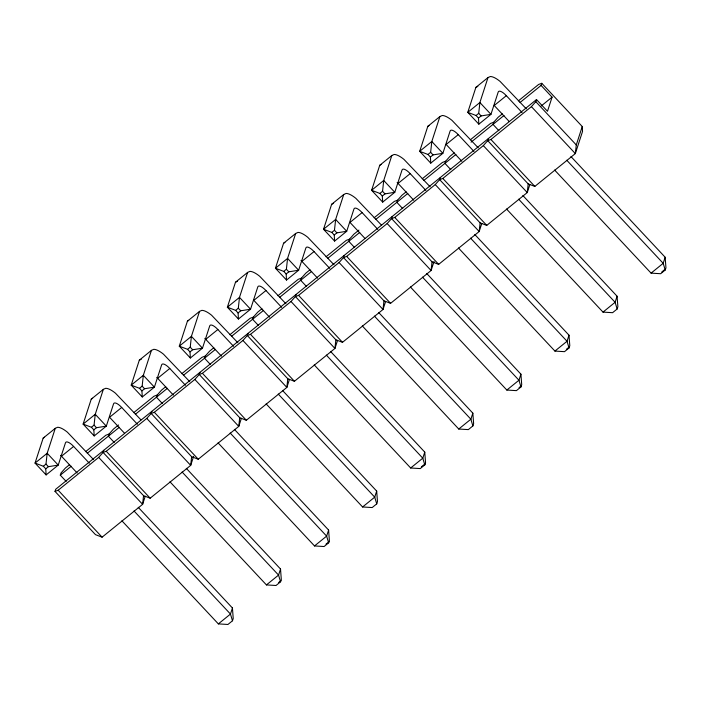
<?xml version="1.0" encoding="UTF-8"?>
<svg xmlns="http://www.w3.org/2000/svg" width="701" height="701" viewBox="0 0 701 701"><rect width="100%" height="100%" fill="white"/><g stroke="black" fill="none" stroke-linecap="round" stroke-linejoin="round"><path stroke-width="1.05" d="M44.531 437.231L43.155 438.134L35.05 463.089L43.339 466.244L45.986 464.097L47.169 453.267L55.274 428.32L57.57 427.286A22.888 7.58 51 0 1 67.349 432.149L93.61 459.628M92.611 398.264L91.235 399.167L83.13 424.114L91.419 427.268L94.065 425.121L95.248 414.3L103.354 389.344L105.649 388.31A22.888 7.58 51 0 1 115.428 393.173L140.954 419.864M141.278 359.21L139.315 360.191L131.21 385.147L139.499 388.301L142.145 386.155L143.328 375.324L151.434 350.369L153.729 349.335A22.888 7.58 51 0 1 163.508 354.198L189.778 381.686M103.783 450.296L103.091 452.425L143.556 495.677L142.61 504.343L102.101 537.176L95.476 534.653L55.011 491.401L55.703 489.272L536.502 99.551L547.49 111.284L552.073 97.159L541.093 85.426L541.785 83.296L582.251 126.539L582.54 131.411L575.337 153.589L534.828 186.422L528.195 183.899L487.73 140.656L488.422 138.518M188.771 320.322L187.404 321.216L179.29 346.171L187.579 349.326L190.225 347.179L191.408 336.357L199.513 311.402L201.818 310.368A22.888 7.58 51 0 1 211.588 315.231L237.858 342.71M151.863 411.321L151.171 413.459L191.636 456.71L190.69 465.368L150.18 498.201L143.556 495.677M237.437 281.259L235.483 282.249L227.369 307.204L235.659 310.359L238.305 308.203L239.488 297.382L247.593 272.426L249.898 271.392A22.888 7.58 51 0 1 259.668 276.255L285.938 303.735M199.943 372.354L199.25 374.483L239.716 417.735L238.769 426.392L198.26 459.234L191.636 456.71M284.93 242.371L283.563 243.273L275.449 268.229L283.739 271.383L286.385 269.237L287.568 258.406L295.673 233.459L297.978 232.425A22.888 7.58 51 0 1 307.748 237.28L334.018 264.768M248.023 333.378L247.33 335.516L287.796 378.759L286.849 387.425L246.34 420.258L239.716 417.735M333.597 203.316L331.643 204.306L323.529 229.253L331.818 232.408L334.465 230.261L335.648 219.439L343.753 194.484L346.057 193.45A22.888 7.58 51 0 1 355.828 198.313L381.362 225.003M296.102 294.411L295.41 296.541L335.875 339.792L334.938 348.45L294.429 381.283L287.796 378.759M381.099 164.428L379.723 165.331L371.618 190.286L379.898 193.441L382.553 191.294L383.727 180.464L391.833 155.508L394.137 154.474A22.888 7.58 51 0 1 403.907 159.337L430.177 186.825M344.182 255.436L343.49 257.565L383.955 300.817L383.018 309.483L342.509 342.316L335.875 339.792M429.178 125.461L427.803 126.355L419.697 151.311L427.978 154.465L430.633 152.319L431.807 141.497L439.913 116.541L442.217 115.507A22.888 7.58 51 0 1 451.987 120.37L478.257 147.85M392.262 216.46L391.57 218.598L432.035 261.85L431.097 270.507L390.588 303.34L383.955 300.817M477.837 86.398L475.883 87.388L467.777 112.344L476.058 115.499L478.713 113.343L479.887 102.521L488.001 77.566L490.297 76.532A22.888 7.58 51 0 1 500.067 81.395L526.337 108.874M440.342 177.493L439.65 179.622L480.115 222.874L479.177 231.532L438.668 264.373L432.035 261.85M528.195 183.899L527.257 192.565L486.748 225.398L480.115 222.874M582.251 126.539L576.283 144.932L575.337 153.589L531.411 106.64L535.809 101.68L536.502 99.551M66.148 481.403L60.286 475.147L60.978 473.017L65.386 468.049L69.601 464.632M118.53 424.972L113.466 429.082L109.067 434.042L108.366 436.171L114.228 442.436M165.76 386.689L161.545 390.106L157.147 395.066L156.454 397.204L162.308 403.461M145.23 496.273L142.61 504.343L98.683 457.394L103.091 452.425L106.254 451.26L146.763 418.418L151.171 413.459L154.343 412.284L194.852 379.451L199.25 374.483L202.423 373.309L242.932 340.476L247.33 335.516L250.502 334.342L291.011 301.509L295.41 296.541L298.582 295.366L339.091 262.533L343.49 257.565L346.662 256.4L387.171 223.558L391.57 218.598L394.742 217.424L435.251 184.591L439.65 179.622L442.822 178.448L483.331 145.615L487.73 140.656L490.902 139.481L531.411 106.64M213.849 347.714L209.625 351.131L205.227 356.099L204.534 358.229L210.388 364.494M193.642 456.298L190.69 465.368L146.763 418.418M261.929 308.738L257.705 312.164L253.306 317.124L252.614 319.262L258.467 325.518M241.389 418.331L238.769 426.392L194.852 379.451M310.008 269.771L305.785 273.188L301.386 278.157L300.694 280.286L306.547 286.543M289.469 379.355L286.849 387.425L242.932 340.476M358.93 230.112L353.865 234.222L349.466 239.181L348.774 241.31L354.627 247.576M138.237 507.322L232.443 608.004L230.471 614.067L218.353 623.89L121.904 520.808M218.353 623.89L227.939 624.468L232.487 620.788L233.223 618.51L232.443 608.004M337.558 340.388L334.938 348.45L291.011 301.509M406.168 191.829L401.945 195.246L397.546 200.206L396.854 202.344L402.707 208.6M186.317 468.347L280.523 569.028L278.551 575.092L266.433 584.914L169.993 481.832M266.433 584.914L276.028 585.493L280.566 581.812L281.303 579.534L280.523 569.028M385.638 301.412L383.018 309.483L339.091 262.533M454.248 152.853L450.024 156.27L445.626 161.239L444.933 163.368L450.787 169.633M234.397 429.371L328.603 530.061L326.631 536.125L314.512 545.939L218.072 442.866M314.512 545.939L324.107 546.526L328.646 542.837L329.382 540.567L328.603 530.061M434.042 261.438L431.097 270.507L387.171 223.558M502.328 113.877L498.104 117.304L493.706 122.263L493.013 124.401L498.867 130.658M282.477 390.404L376.682 491.086L374.711 497.149L362.592 506.972L266.152 403.89M362.592 506.972L372.187 507.55L376.726 503.87L377.471 501.592L376.682 491.086M481.797 223.47L479.177 231.532L435.251 184.591M330.557 351.429L424.762 452.11L422.791 458.182L410.672 467.996L314.232 364.914M410.672 467.996L420.267 468.575L424.806 464.894L425.551 462.625L424.762 452.11M529.877 184.494L527.257 192.565L483.331 145.615M378.636 312.462L472.842 413.143L470.87 419.207L458.752 429.03L362.312 325.947M458.752 429.03L468.347 429.608L472.886 425.928L473.631 423.649L472.842 413.143M426.716 273.486L520.922 374.168L518.95 380.231L506.841 390.054L410.392 286.972M506.841 390.054L516.427 390.632L520.966 386.952L521.71 384.674L520.922 374.168M474.796 234.511L569.002 335.192L567.03 341.264L554.92 351.078L458.472 248.005M554.92 351.078L564.507 351.665L569.046 347.976L569.79 345.707L569.002 335.192M522.885 195.544L617.082 296.225L615.11 302.289L603 312.111L506.551 209.029M603 312.111L612.586 312.69L617.134 309.01L617.87 306.731L617.082 296.225M570.965 156.568L665.161 257.249L663.19 263.313L651.08 273.136L554.631 170.054M651.08 273.136L660.666 273.714L665.214 270.034L665.95 267.764L665.161 257.249M43.155 438.134L55.274 428.32M91.235 399.167L103.354 389.344M139.315 360.191L151.434 350.369M187.404 321.216L199.513 311.402M235.483 282.249L247.593 272.426M283.563 243.273L295.673 233.459M331.643 204.306L343.753 194.484M379.723 165.331L391.833 155.508M427.803 126.355L439.913 116.541M475.883 87.388L488.001 77.566M46.117 474.919L35.05 463.089L47.169 453.267L58.236 465.096L46.117 474.919L45.758 468.829L48.404 466.682L58.236 465.096L65.473 442.83A10.331 3.417 51 0 1 73.623 446.432L89.325 463.212M94.197 435.943L83.13 424.114L95.248 414.3L106.315 426.129L94.197 435.943L93.838 429.862L96.484 427.715L106.315 426.129L113.553 403.855A10.331 3.417 51 0 1 121.702 407.456L137.405 424.236M142.277 396.976L131.21 385.147L143.328 375.324L154.395 387.154L142.277 396.976L141.917 390.886L144.564 388.74L154.395 387.154L161.633 364.879A10.331 3.417 51 0 1 169.782 368.481L185.485 385.27M190.357 358.001L179.29 346.171L191.408 336.357L202.475 348.187L190.357 358.001L189.997 351.92L192.652 349.764L202.475 348.187L209.713 325.912A10.331 3.417 51 0 1 217.862 329.514L233.564 346.294M238.436 319.034L227.369 307.204L239.488 297.382L250.555 309.211L238.436 319.034L238.077 312.944L240.732 310.797L250.555 309.211L257.793 286.937A10.331 3.417 51 0 1 265.942 290.538L281.644 307.327M286.516 280.058L275.449 268.229L287.568 258.406L298.635 270.235L286.516 280.058L286.157 273.968L288.812 271.822L298.635 270.235L305.873 247.961A10.331 3.417 51 0 1 314.022 251.571L329.724 268.352M334.605 241.083L323.529 229.253L335.648 219.439L346.715 231.269L334.605 241.083L334.237 235.001L336.892 232.855L346.715 231.269L353.952 208.994A10.331 3.417 51 0 1 362.102 212.596L377.804 229.376M382.685 202.116L371.618 190.286L383.727 180.464L394.794 192.293L382.685 202.116L382.317 196.026L384.972 193.879L394.794 192.293L402.032 170.019A10.331 3.417 51 0 1 410.181 173.62L425.884 190.409M430.764 163.14L419.697 151.311L431.807 141.497L442.874 153.317L430.764 163.14L430.405 157.05L433.052 154.903L442.874 153.317L450.112 131.052A10.331 3.417 51 0 1 458.261 134.653L473.964 151.434M478.844 124.173L467.777 112.344L479.887 102.521L490.954 114.351L478.844 124.173L478.485 118.083L481.131 115.937L490.954 114.351L498.192 92.076A10.331 3.417 51 0 1 506.341 95.678L522.043 112.467M60.593 455.317A10.331 3.417 51 0 1 61.504 456.246L73.623 446.432M121.702 407.456L109.584 417.279L124.541 433.262M156.752 377.375A10.331 3.417 51 0 1 157.664 378.303L169.782 368.481M204.832 338.399A10.331 3.417 51 0 1 205.744 339.328L217.862 329.514M265.942 290.538L253.823 300.361L269.526 317.141M300.992 260.457A10.331 3.417 51 0 1 301.903 261.385L314.022 251.571M362.102 212.596L349.983 222.419L364.941 238.401M397.152 182.514A10.331 3.417 51 0 1 398.072 183.443L410.181 173.62M458.261 134.653L446.151 144.467L461.854 161.256M506.341 95.678L494.231 105.501L509.18 121.483M85.636 451.637L105.895 435.216L109.067 434.042M133.716 412.661L153.975 396.24L157.147 395.066M181.796 373.686L202.054 357.273L205.227 356.099M229.875 334.719L250.134 318.298L253.306 317.124M277.964 295.743L298.214 279.331L301.386 278.157M326.044 256.776L346.294 240.355L349.466 239.181M374.124 217.801L394.374 201.38L397.546 200.206M422.204 178.825L442.454 162.413L445.626 161.239M470.283 139.858L490.534 123.437L493.706 122.263M518.363 100.883L538.613 84.462L541.785 83.296M60.286 475.147L71.257 466.261M87.283 453.267L119.336 427.286M135.363 414.3L167.416 388.31M183.443 375.324L215.496 349.343M231.523 336.349L263.576 310.368M279.603 297.382L311.656 271.401M327.682 258.406L359.736 232.425M375.762 219.431L407.816 193.45M423.842 180.464L455.895 154.483M471.081 142.172L503.975 115.507M520.011 102.521L541.093 85.426M55.011 491.401L58.174 490.227L98.683 457.394M541.111 106.053L552.073 97.159M278.665 582.513L280.935 580.673M325.991 544.16L329.014 541.707M421.389 466.831L425.174 463.755M519.064 387.653L521.342 385.813M566.39 349.3L569.422 346.846M661.797 271.97L665.582 268.895M535.809 101.68L576.283 144.932M566.75 160.24L663.19 263.313L665.214 270.034M478.713 113.343L481.131 115.937M476.058 115.499L478.485 118.083M490.902 139.481L534.828 186.422M518.67 199.207L615.11 302.289L617.134 309.01M430.633 152.319L433.052 154.903M427.978 154.465L430.405 157.05M442.822 178.448L486.748 225.398M470.59 238.182L567.03 341.264L569.046 347.976M398.072 183.443L413.774 200.223M382.553 191.294L384.972 193.879M379.898 193.441L382.317 196.026M394.742 217.424L438.668 264.373M422.501 277.158L518.95 380.231L520.966 386.952M334.465 230.261L336.892 232.855M331.818 232.408L334.237 235.001M346.662 256.4L390.588 303.34M374.422 316.125L470.87 419.207L472.886 425.928M301.903 261.385L317.614 278.174M286.385 269.237L288.812 271.822M283.739 271.383L286.157 273.968M298.582 295.366L342.509 342.316M326.342 355.1L422.791 458.182L424.806 464.894M238.305 308.203L240.732 310.797M235.659 310.359L238.077 312.944M250.502 334.342L294.429 381.283M278.262 394.067L374.711 497.149L376.726 503.87M205.744 339.328L221.446 356.117M190.225 347.179L192.652 349.764M187.579 349.326L189.997 351.92M202.423 373.309L246.34 420.258M230.182 433.043L326.631 536.125L328.646 542.837M157.664 378.303L173.366 395.084M142.145 386.155L144.564 388.74M139.499 388.301L141.917 390.886M154.343 412.284L198.26 459.234M182.102 472.018L278.551 575.092L280.566 581.812M94.065 425.121L96.484 427.715M91.419 427.268L93.838 429.862M106.254 451.26L150.18 498.201M134.022 510.985L230.471 614.067L232.487 620.788M61.504 456.246L77.206 473.035M45.986 464.097L48.404 466.682M43.339 466.244L45.758 468.829M58.174 490.227L102.101 537.176"/></g></svg>
